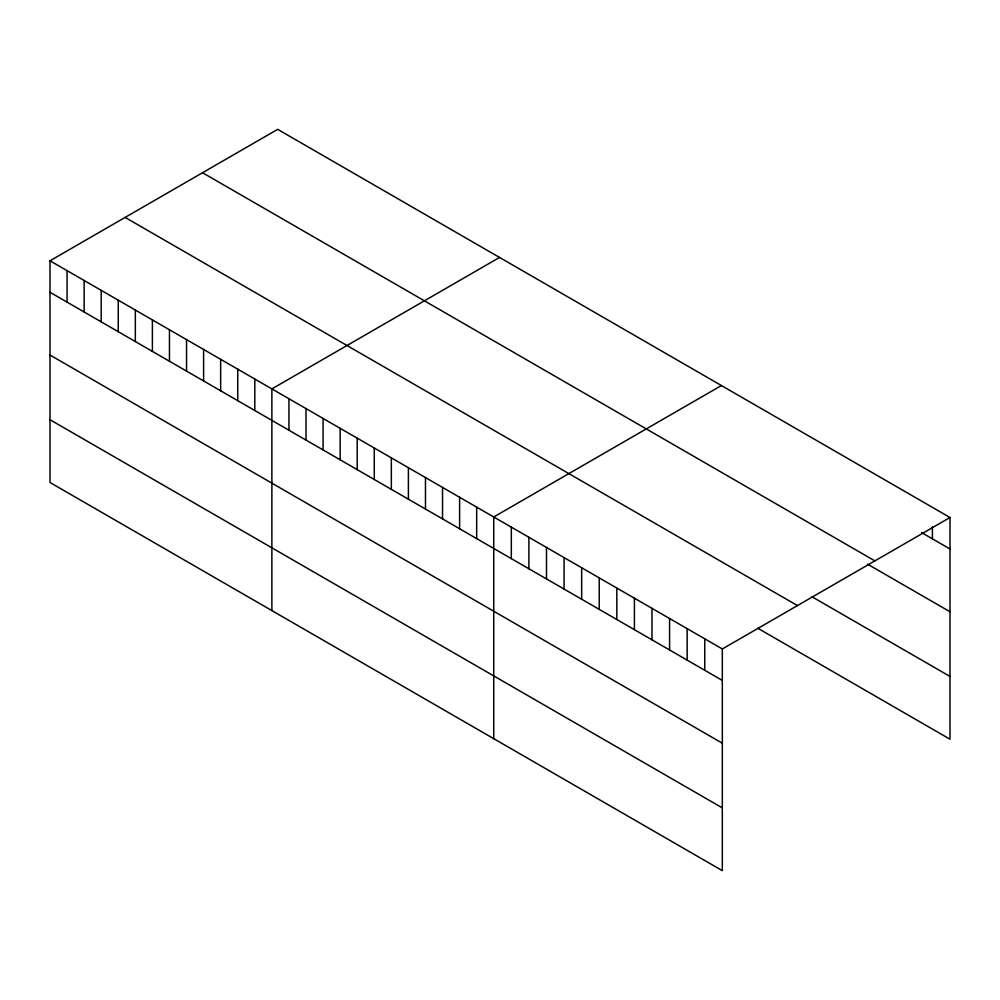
<?xml version="1.0" encoding="UTF-8"?>
<svg xmlns="http://www.w3.org/2000/svg" width="1000" height="1000" viewBox="0 0 1000 1000"><rect width="100%" height="100%" fill="white"/><g stroke="black" fill="none" stroke-linecap="round" stroke-linejoin="round"><path stroke-width="1.5" d="M50 260.788L722.325 648.962L722.325 870.65L50 482.488L50 260.788L277.675 129.35L950 517.513L950 739.212L757.925 628.312M499.538 257.438L271.875 388.888L271.875 610.575M721.413 385.538L493.738 516.987L493.738 738.675M722.325 648.962L950 517.513M921.6 532.587L950 548.987M202.537 172.725L874.875 560.887M867.487 564.125L950 611.763M812.038 596.788L950 676.438M125.125 217.413L797.463 605.588M50 292.275L722.325 680.438M50 355.037L722.325 743.213M50 419.712L722.325 807.875M932.412 526.85L932.412 538.837M704.75 638.8L704.75 670.288M687.163 628.65L687.163 660.138M669.575 618.5L669.575 649.975M652 608.35L652 639.825M634.412 598.2L634.412 629.675M616.825 588.05L616.825 619.525M599.237 577.888L599.237 609.375M581.663 567.737L581.663 599.225M564.075 557.587L564.075 589.062M546.487 547.438L546.487 578.913M528.9 537.288L528.9 568.763M511.325 527.137L511.325 558.612M476.675 507.125L476.675 538.612M459.6 497.275L459.6 528.75M442.537 487.425L442.537 518.9M425.475 477.562L425.475 509.05M408.4 467.713L408.4 499.188M391.337 457.863L391.337 489.338M374.275 448.013L374.275 479.487M357.2 438.15L357.2 469.637M340.138 428.3L340.138 459.775M323.075 418.45L323.075 449.925M306 408.587L306 440.075M288.938 398.738L288.938 430.225M254.8 379.038L254.8 410.513M237.738 369.175L237.738 400.662M220.662 359.325L220.662 390.8M203.6 349.475L203.6 380.95M186.537 339.625L186.537 371.1M169.462 329.762L169.462 361.25M152.4 319.913L152.4 351.388M135.338 310.062L135.338 341.538M118.263 300.2L118.263 331.688M101.2 290.35L101.2 321.825M84.138 280.5L84.138 311.975M67.062 270.65L67.062 302.125"/></g></svg>
